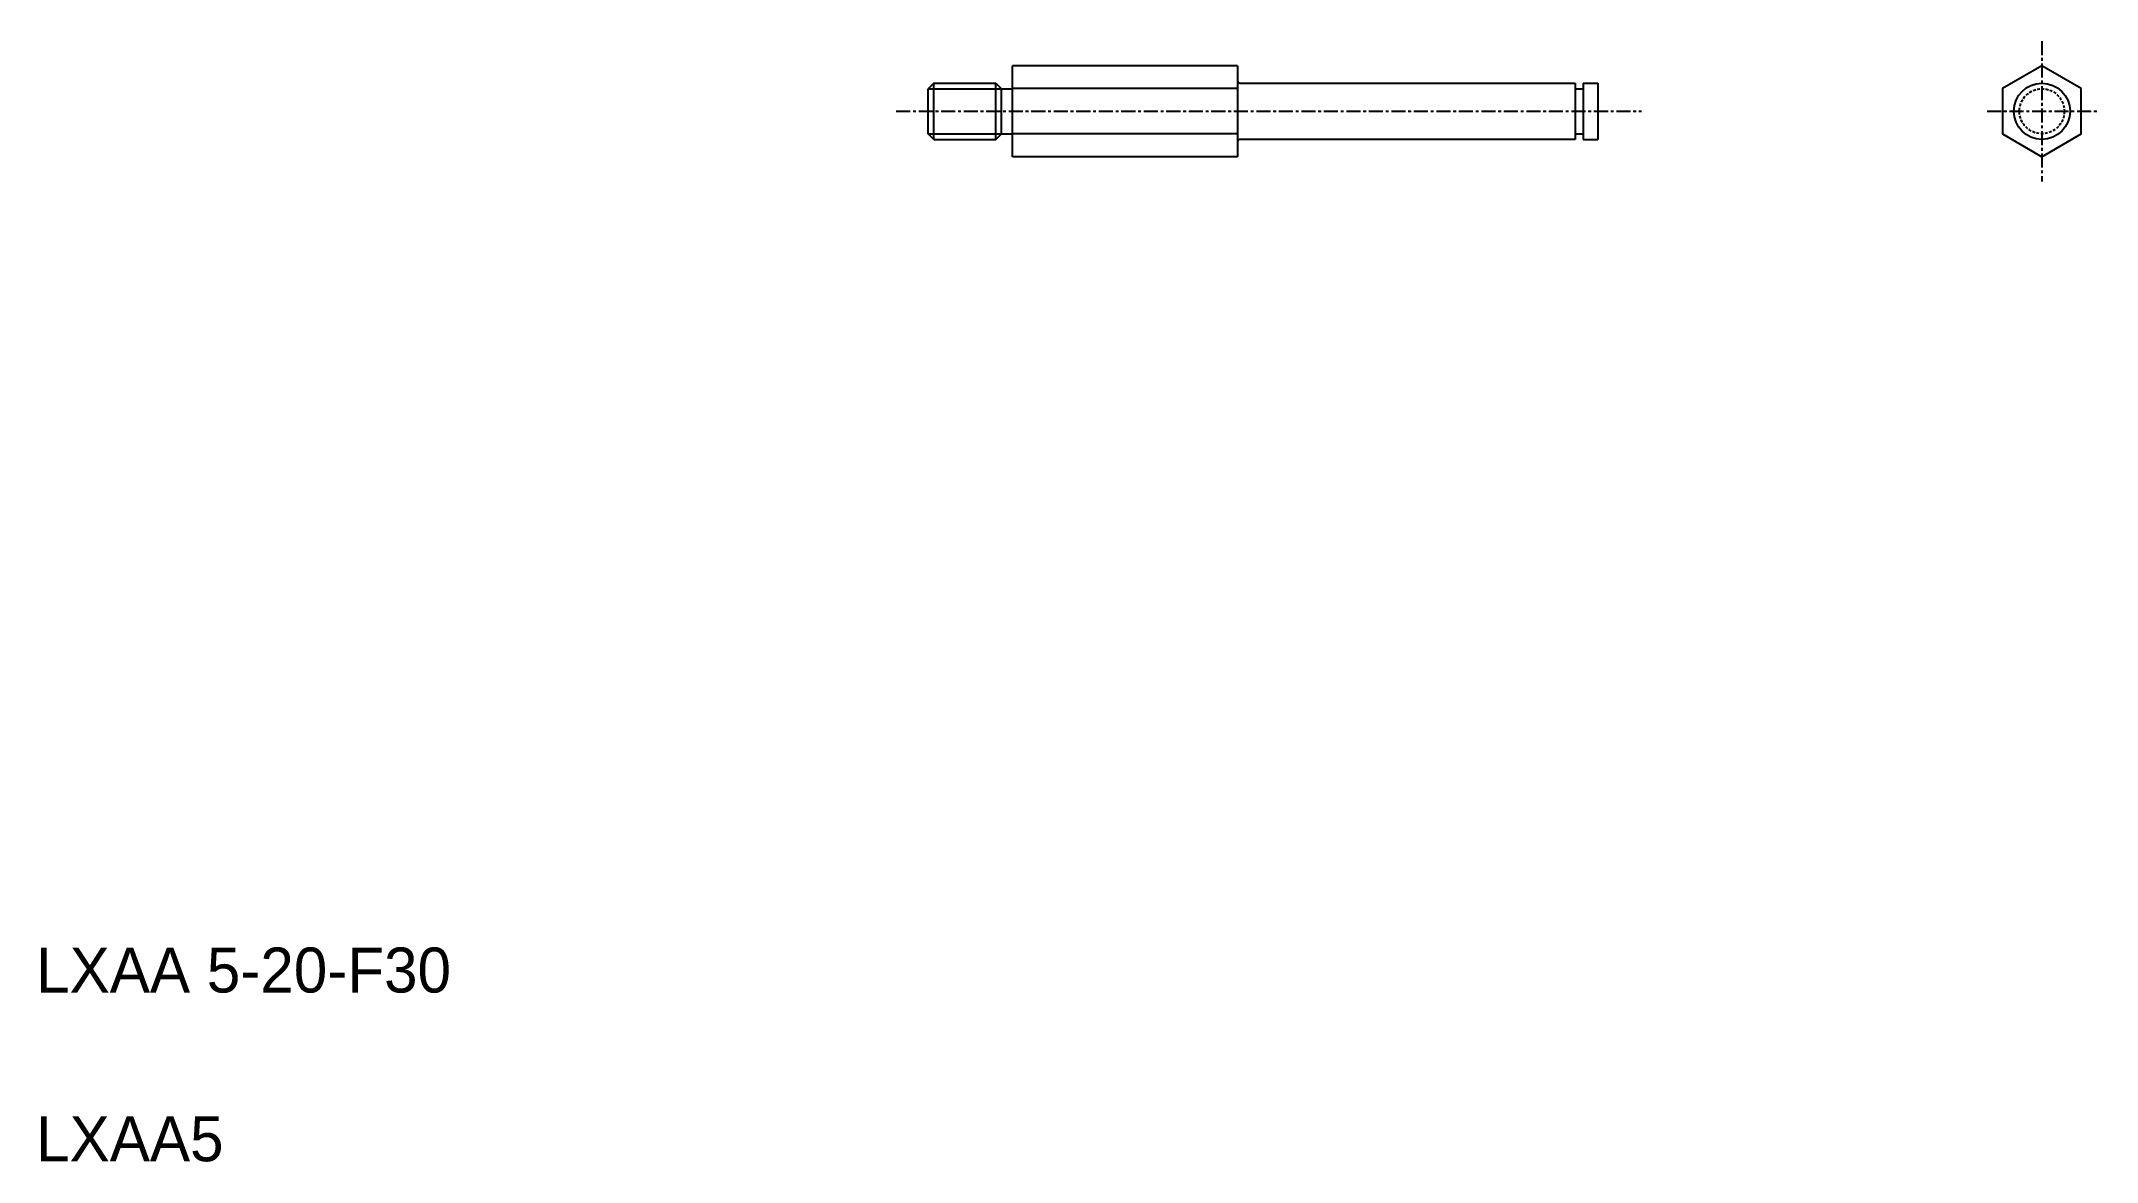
# Model space of a CAD drawing. Extents: x -36 to 146, y 80 to 179.
import ezdxf

# ---------------------------------------------------------------- set-up
doc = ezdxf.new("R2010")
doc.units = 0
doc.linetypes.add('CENTER', pattern=[2, 1.25, -0.25, 0.25, -0.25])
doc.linetypes.add('HIDDEN', pattern=[0.375, 0.25, -0.125])
doc.layers.get('0').update_dxf_attribs({"linetype": 'CONTINUOUS'})

msp = doc.modelspace()

# ---------------------------------------------------------------- linework, layer by layer
at = {"color": 1, "linetype": 'CENTER'}
for p, q in [((141.49, 179.44), (141.49, 166.96)), ((39.68, 173.2), (105.92, 173.2)), ((136.61, 173.2), (146.37, 173.2))]:
    msp.add_line(p, q, dxfattribs=at)
at = {"color": 7, "linetype": 'CONTINUOUS'}
for p, q in [((50.02, 169.16), (50.02, 177.24)), ((70.02, 177.24), (50.02, 177.24)), ((70.02, 177.24), (70.02, 175.9)), ((43.02, 175.7), (42.52, 175.2)), ((43.02, 170.7), (43.02, 175.7)), ((43.02, 175.7), (48.52, 175.7)), ((48.52, 175.7), (49.02, 175.2)), ((70.02, 175.9), (70.02, 170.5)), ((70.22, 175.7), (100.02, 175.7)), ((72.67, 175.7), (72.67, 175.7)), ((75.12, 175.7), (75.12, 175.7)), ((100.02, 175.7), (100.02, 170.7)), ((100.72, 175.7), (100.72, 170.7)), ((100.72, 175.7), (102.02, 175.7)), ((102.02, 175.7), (102.02, 170.7)), ((42.52, 171.2), (42.52, 175.2)), ((49.02, 171.2), (49.02, 175.2)), ((49.02, 175.2), (50.02, 175.2)), ((70.02, 175.22), (50.02, 175.22)), ((100.02, 175.2), (100.72, 175.2)), ((43.02, 170.7), (42.52, 171.2)), ((43.02, 170.7), (48.52, 170.7)), ((48.52, 170.7), (49.02, 171.2)), ((49.02, 171.2), (50.02, 171.2)), ((70.02, 171.18), (50.02, 171.18)), ((70.02, 170.5), (70.02, 169.16)), ((100.02, 170.7), (70.22, 170.7)), ((100.02, 171.2), (100.72, 171.2)), ((100.72, 170.7), (102.02, 170.7)), ((70.02, 169.16), (50.02, 169.16))]:
    msp.add_line(p, q, dxfattribs=at)
at = {"color": 7}
msp.add_line((48.52, 170.7), (48.52, 175.7), dxfattribs=at)
at = {"color": 3}
for p, q in [((42.52, 175.2), (49.02, 175.2)), ((42.52, 171.2), (49.02, 171.2))]:
    msp.add_line(p, q, dxfattribs=at)
at = {"color": 7, "linetype": 'CONTINUOUS'}
msp.add_lwpolyline([(144.99, 175.22), (141.49, 177.24), (137.99, 175.22), (137.99, 171.18), (141.49, 169.16), (144.99, 171.18)], close=True, dxfattribs=at)
msp.add_circle((141.49, 173.2), 2.5, dxfattribs=at)
at = {"color": 3, "linetype": 'HIDDEN'}
msp.add_circle((141.49, 173.2), 2, dxfattribs=at)
at = {"color": 7, "linetype": 'CONTINUOUS'}
for centre, start, end in [((70.22, 175.9), 180, 270), ((70.22, 170.5), 90, 180)]:
    msp.add_arc(centre, 0.2, start, end, dxfattribs=at)

# ---------------------------------------------------------------- texts
for s, p in [('LXAA 5-20-F30', (-36.75, 94.85)), ('LXAA5', (-36.75, 79.85))]:
    msp.add_text(s, height=4, dxfattribs=at).set_placement(p)

doc.saveas('drawing.dxf')
